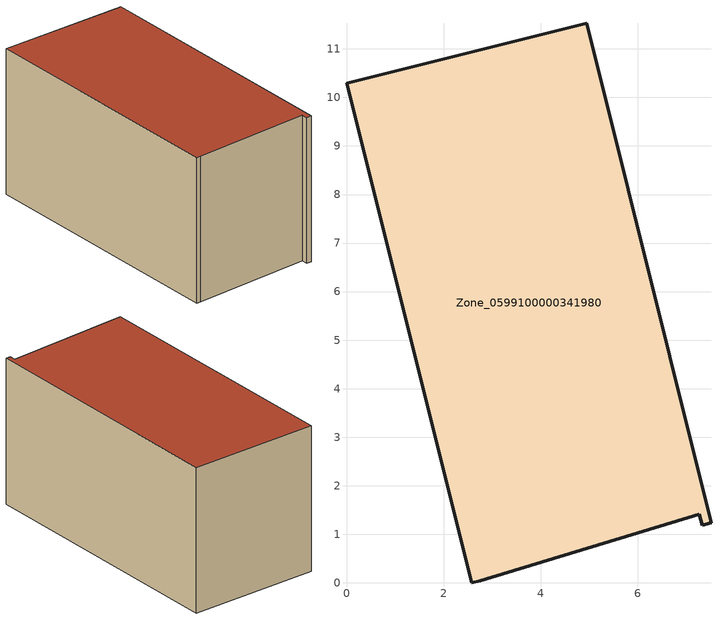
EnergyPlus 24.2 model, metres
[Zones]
Zone_0599100000341980
 floor ground (C_G): 7.27,1.42 2.75,0.04 2.58,0 0,10.29 4.95,11.53 7.51,1.23 7.32,1.19 z0
 wall outside (C_F): 7.32,1.19 7.51,1.23 4.95,11.53 0,10.29 2.58,0 2.75,0.04 7.27,1.42 7.32,1.19 z0:5.68
 roof outside (C_R): 2.75,0.04 7.27,1.42 7.32,1.19 7.51,1.23 4.95,11.53 0,10.29 2.58,0 z5.68
[BUILDING]
Pand.0599100000341980: North Axis=0; Terrain=City; Loads Convergence Tolerance Value=0.04; Temperature Convergence Tolerance Value=0.4; Solar Distribution=FullExterior; Maximum Number of Warmup Days=25; Minimum Number of Warmup Days=1
[Site:Location]
Rotterdam.The.Hague.AP_ZH_NLD Design_Conditions: Latitude=51.96; Longitude=4.45; Time Zone=1; Elevation=-4.5
[SITE:GROUNDTEMPERATURE:BUILDINGSURFACE]
18, 18, 18, 18, 18, 18, 18, 18, 18, 18, 18, 18
[MATERIAL] Thermal Absorptance=0.9; Solar Absorptance=0.7; Visible Absorptance=0.7
Name | Roughness | Thickness | Conductivity | Density | Specific Heat
G.TI.1992-2005 | MediumSmooth | 0.15 | 0.06 | 540 | 1210
F.TI.1992-2005 | Rough | 0.3 | 0.12 | 1920 | 840
R.TI.1992-2005 | MediumRough | 0.2 | 0.08 | 1500 | 1000
[CONSTRUCTION]
C_G: G.TI.1992-2005
C_F: F.TI.1992-2005
C_R: R.TI.1992-2005
[ZONE]
Zone_0599100000341980: Type=1; Multiplier=1; Ceiling Height=Autocalculate; Volume=Autocalculate; Floor Area=autocalculate; Part of Total Floor Area=Yes
[ZONEINFILTRATION:DESIGNFLOWRATE]
Infil_Zone_0599100000341980: Zone or ZoneList or Space or SpaceList=Zone_0599100000341980; Schedule=AlwaysOn; Design Flow Rate Calculation Method=Flow/Area; Flow Rate per Floor Area=0.0015; Constant Term Coefficient=1; Temperature Term Coefficient=0; Velocity Term Coefficient=0; Velocity Squared Term Coefficient=0
[HVACTEMPLATE:ZONE:IDEALLOADSAIRSYSTEM]
Zone_0599100000341980: Maximum Heating Supply Air Temperature=50; Minimum Cooling Supply Air Temperature=13; Maximum Heating Supply Air Humidity Ratio=0.0156; Minimum Cooling Supply Air Humidity Ratio=0.0077; Heating Limit=NoLimit; Cooling Limit=NoLimit; Dehumidification Control Type=ConstantSensibleHeatRatio; Cooling Sensible Heat Ratio=0.7; Dehumidification Setpoint=60; Humidification Control Type=None; Humidification Setpoint=30; Outdoor Air Method=None; Outdoor Air Flow Rate per Person=0.00944; Outdoor Air Flow Rate per Zone Floor Area=0; Outdoor Air Flow Rate per Zone=0; Demand Controlled Ventilation Type=None; Outdoor Air Economizer Type=NoEconomizer; Heat Recovery Type=None; Sensible Heat Recovery Effectiveness=0.7; Latent Heat Recovery Effectiveness=0.65
[ZONECONTROL:THERMOSTAT]
ThermostatControl_Zone_0599100000341980: Zone or ZoneList=Zone_0599100000341980; Control Type Schedule=DualSetpointControlType; Control 1=Thermostat_Zone_0599100000341980; Temperature Difference Between Cutout And Setpoint=0
[THERMOSTATSETPOINT:DUALSETPOINT]
Thermostat_Zone_0599100000341980: Heating Setpoint Temperature Schedule=HeatingSetpoint_Zone_0599100000341980; Cooling Setpoint Temperature Schedule=CoolingSetpoint_Zone_0599100000341980
[SCHEDULE:COMPACT]
HeatingSetpoint_Zone_0599100000341980: Through: 12/31, For: AllDays, Until: 24:00, 21
CoolingSetpoint_Zone_0599100000341980: Through: 12/31, For: AllDays, Until: 24:00, 24
DualSetpointControlType: Through: 12/31, For: AllDays, Until: 24:00, 4
AlwaysOn: Through: 12/31, For: AllDays, Until: 24:00, 1
